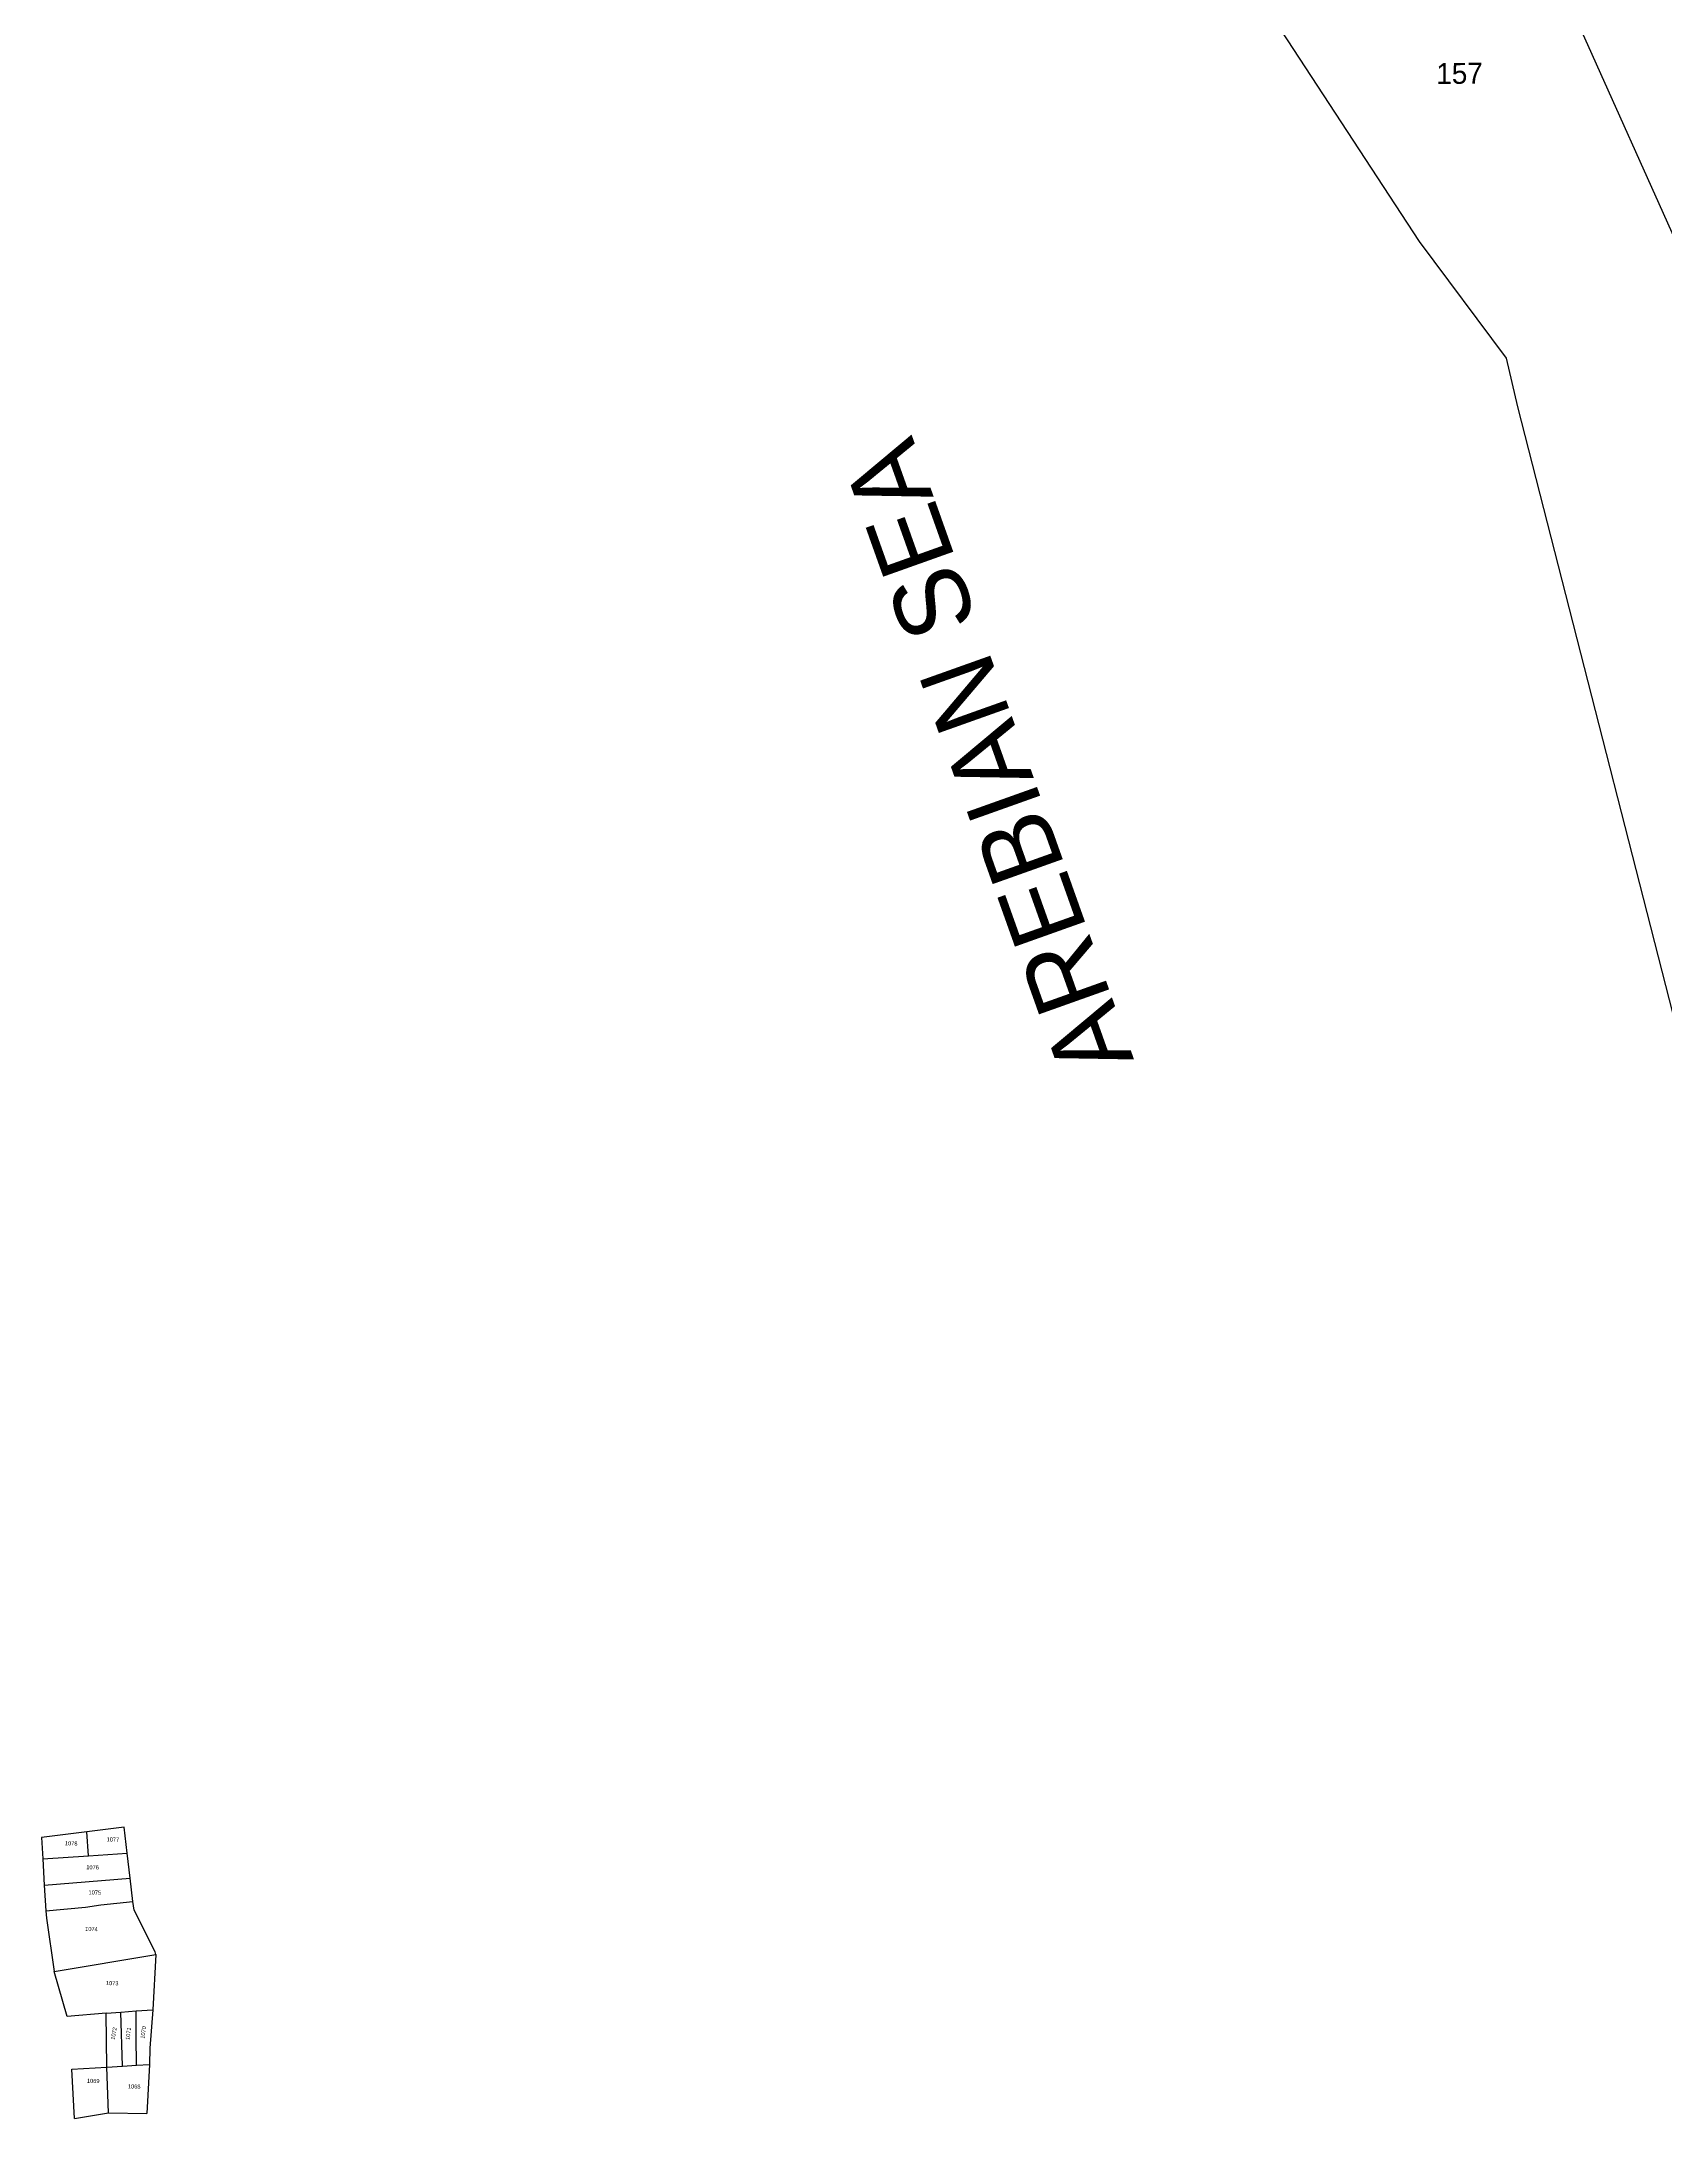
# Model space of a CAD drawing. Header units: metres. Extents: x 258455 to 262651, y 2177301 to 2183135.
# Drawn here: x 259198 to 259913, y 2180198 to 2181113 of the extents above; entities that cross this region are included whole.
import ezdxf

# ---------------------------------------------------------------- set-up
doc = ezdxf.new("R2010")
doc.units = ezdxf.units.M
for name, color, linetype in [('OFF', 1, 'Continuous'), ('POLY_PARCEL', 6, 'Continuous'), ('TEXT_MAPOUT', 7, 'Continuous'), ('TEXT_PARCEL', 7, 'Continuous'), ('V_BOUND_LINE', 7, 'Continuous')]:
    doc.layers.add(name, color=color, linetype=linetype)
doc.styles.add('TEXT_MAP', font='', dxfattribs={"height": 1.8})
doc.styles.get('TEXT_MAP').set_extended_font_data('Kruti Dev 050')

msp = doc.modelspace()

# ---------------------------------------------------------------- linework, layer by layer
at = {"layer": 'OFF'}
for p, q in [((259212.24, 2180197.65), (259227.28, 2180200.16)), ((259227.28, 2180200.16), (259244.16, 2180199.86))]:
    msp.add_line(p, q, dxfattribs=at)
at = {"layer": 'POLY_PARCEL'}
for p, q in [((259870.75, 2181130.14), (259924.61, 2181009.94)), ((259217.66, 2180323.96), (259197.72, 2180321.46)), ((259234.19, 2180326.03), (259217.66, 2180323.96)), ((259218.49, 2180313.38), (259217.66, 2180323.96)), ((259235.45, 2180314.48), (259234.19, 2180326.03)), ((259197.72, 2180321.46), (259198.26, 2180312.05)), ((259198.26, 2180312.05), (259218.49, 2180313.38)), ((259198.26, 2180312.05), (259198.94, 2180300.4)), ((259218.49, 2180313.38), (259235.45, 2180314.48)), ((259236.78, 2180303.56), (259235.45, 2180314.48)), ((259198.94, 2180300.4), (259236.78, 2180303.56)), ((259198.94, 2180300.4), (259199.59, 2180289.14)), ((259238.02, 2180293.31), (259236.78, 2180303.56)), ((259199.59, 2180289.14), (259217.04, 2180290.75)), ((259199.59, 2180289.14), (259199.93, 2180285.89)), ((259217.04, 2180290.75), (259223.82, 2180291.81)), ((259223.82, 2180291.81), (259238.02, 2180293.31)), ((259238.49, 2180289.49), (259238.02, 2180293.31)), ((259247.88, 2180271.07), (259238.49, 2180289.49)), ((259199.93, 2180285.89), (259203.26, 2180262.42)), ((259203.26, 2180262.42), (259248.09, 2180269.95)), ((259248.09, 2180269.95), (259246.76, 2180245.57)), ((259248.09, 2180269.95), (259247.88, 2180271.07)), ((259208.98, 2180242.59), (259203.26, 2180262.42)), ((259226.21, 2180244.05), (259208.98, 2180242.59)), ((259226.21, 2180244.05), (259232.7, 2180244.53)), ((259226.54, 2180220.3), (259226.21, 2180244.05)), ((259232.7, 2180244.53), (259239.49, 2180245.03)), ((259233.37, 2180220.73), (259232.7, 2180244.53)), ((259239.4, 2180233.64), (259239.49, 2180245.03)), ((259239.49, 2180245.03), (259246.76, 2180245.57)), ((259246.76, 2180245.57), (259245.5, 2180228.67)), ((259239.65, 2180221.13), (259239.4, 2180233.64)), ((259245.5, 2180228.67), (259245.24, 2180221.48)), ((259211.12, 2180219.32), (259226.54, 2180220.3)), ((259212.24, 2180197.65), (259211.12, 2180219.32)), ((259226.54, 2180220.3), (259233.37, 2180220.73)), ((259227.28, 2180200.16), (259226.54, 2180220.3)), ((259233.37, 2180220.73), (259239.65, 2180221.13)), ((259239.65, 2180221.13), (259245.24, 2180221.48)), ((259245.24, 2180221.48), (259244.16, 2180199.86))]:
    msp.add_line(p, q, dxfattribs=at)
at = {"layer": 'V_BOUND_LINE'}
for p, q in [((259736.14, 2181129.61), (259804.93, 2181024.69)), ((259804.93, 2181024.69), (259843.3, 2180973.3)), ((259843.3, 2180973.3), (259848.32, 2180951.77)), ((259848.32, 2180951.77), (260010.15, 2180318.22))]:
    msp.add_line(p, q, dxfattribs=at)

# ---------------------------------------------------------------- texts
at = {"layer": 'TEXT_MAPOUT'}
msp.add_text('AREBIAN SEA', height=32.7934, rotation=109.6032, dxfattribs=at).set_placement((259679.28, 2180664.19))
at = {"layer": 'TEXT_PARCEL', "style": 'TEXT_MAP'}
for s, height, rotation, p in [('157', 9.211, 0.66461, (259812.49, 2181094.03)), ('1078', 1.8, 358.65644, (259208.02, 2180318.04)), ('1077', 1.8, 358.65644, (259226.41, 2180319.73)), ('1076', 1.8, 358.65644, (259217.43, 2180307.49)), ('1075', 1.8, 358.65644, (259218.42, 2180296.39)), ('1074', 1.8, 358.65644, (259216.96, 2180280.29)), ('1073', 1.8, 358.65644, (259226.09, 2180256.42)), ('1072', 1.8, 78.34519, (259229.89, 2180232.21)), ('1071', 1.8, 82.79675, (259236.51, 2180232.17)), ('1070', 1.8, 81.15589, (259243.05, 2180232.69)), ('1069', 1.8, 358.65644, (259217.72, 2180213.35)), ('1068', 1.8, 358.65644, (259235.79, 2180210.9))]:
    msp.add_text(s, height=height, rotation=rotation, dxfattribs=at).set_placement(p)

doc.saveas('drawing.dxf')
